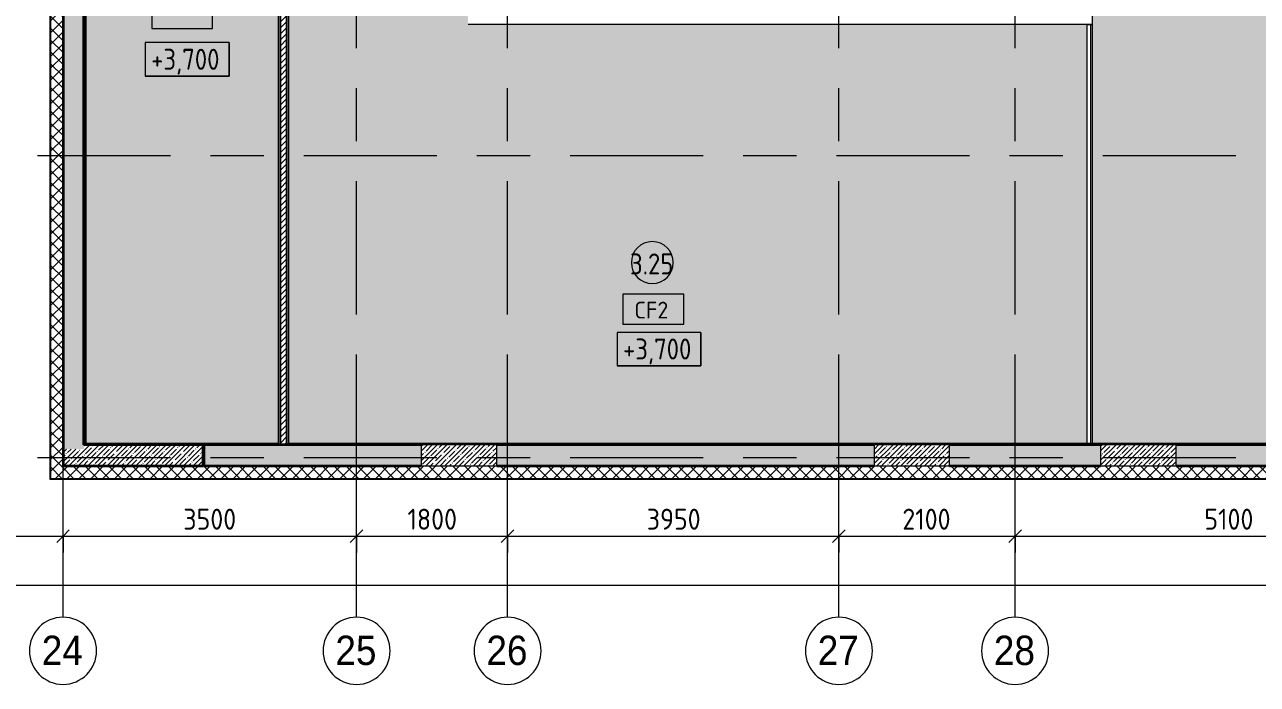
# Model space of a CAD drawing. Header units: millimetres. Extents: x 81469 to 281789, y -8553 to 29000.
# Drawn here: x 88903 to 103598, y -2706 to 5160 of the extents above; entities that cross this region are included whole.
import ezdxf

# ---------------------------------------------------------------- set-up
doc = ezdxf.new("R2010")
doc.units = ezdxf.units.MM
doc.linetypes.add('Осевая', pattern=[3175, 635, -476.25, 1587.5, -476.25])
for name, color, linetype, lineweight in [('A-ANNO-DIMS', 7, 'Continuous', 9), ('A-ANNO-DIMS-100', 7, 'Continuous', 9), ('A-AREA-IDEN', 7, 'Continuous', 9), ('A-CLNG', 7, 'Continuous', 9), ('A-CLNG-IDEN', 7, 'Continuous', 9), ('A-CLNG-PATT', 7, 'Continuous', 9), ('A-GLAZ', 7, 'Continuous', 9), ('A-GLAZ-1', 7, 'Continuous', 13), ('A-WALL', 7, 'Continuous', 9), ('G-ANNO-DIMS', 7, 'Continuous', 9), ('I-WALL', 7, 'Continuous', 9), ('S-COLS', 7, 'Continuous', 9), ('Оси', 7, 'Continuous', 9), ('Оси-1', 7, 'Continuous', 20), ('Оси-2', 7, 'Осевая', 9)]:
    doc.layers.add(name, color=color, linetype=linetype, lineweight=lineweight)
for name, color, linetype, lineweight, true_color in [('A-WALL-1', 7, 'Continuous', 13, 0x3c3c3c), ('A-WALL-2', 7, 'Continuous', 25, 0x3c3c3c), ('A-WALL-3', 7, 'Continuous', 35, 0x3c3c3c), ('A-WALL-FNSH-1', 7, 'Continuous', 9, 0x3c3c3c), ('A-WALL-FNSH-2', 7, 'Continuous', 13, 0x3c3c3c)]:
    doc.layers.add(name, color=color, linetype=linetype, lineweight=lineweight, true_color=true_color)
doc.styles.add('Arial', font='arial.ttf', dxfattribs={"width": 0.9, "height": 350})
doc.styles.add('GOST Common', font='GOST_Common.ttf', dxfattribs={"width": 0.9, "height": 250})
doc.styles.add('GOST Common_1', font='GOST_Common.ttf', dxfattribs={"height": 200})
doc.styles.add('ISOCPEUR', font='isocpeur.ttf', dxfattribs={"width": 0.9, "height": 250})
doc.dimstyles.new('ISO-2_5_0_9К_БОЛЬШОЙ', dxfattribs={"dimscale": 304.8, "dimtxt": 248.995294, "dimasz": 0.492126, "dimexe": 0.393701, "dimexo": 0.984252, "dimgap": 0, "dimtad": 1, "dimdec": 0, "dimrnd": 10, "dimzin": 0, "dimdsep": 46, "dimtxsty": 'ISOCPEUR', "dimblk1": 'OBLIQUE', "dimblk2": 'OBLIQUE', "dimsah": 1, "dimcen": 0.09, "dimdle": 0.393701, "dimazin": 0, "dimtfac": 1, "dimtdec": 4, "dimtix": 1, "dimtmove": 0, "dimatfit": 3, "dimfxl": 1, "dimtvp": 1, "dimtolj": 1, "dimtzin": 0, "dimarcsym": 2})
pattern_1 = [(45, (0, 0), (-70.71068, 70.71068), []), (135, (0, 0), (-70.71068, -70.71068), [])]
pattern_2 = [(45, (0, 0), (-57.024626, 57.024626), []), (45, (57.025, 0), (-57.024626, 57.024626), [100.806, -20.161, 3.353, -16.808])]

# ---------------------------------------------------------------- blocks, each defined once
blk = doc.blocks.new('BSC_Колонна _Прямоугольная - 250х900-23282983-План потолков с обозначением видов отделки и геометрии 3 этажа в осях 23-33')
at = {"layer": 'S-COLS'}
h = blk.add_hatch(dxfattribs=at)
h.set_pattern_fill('FP_5', color=256, style=0, pattern_type=2)
h.set_pattern_definition([(45, (-99480, -25), (-57.024626, 57.024626), []), (45, (-99422.975, -25), (-57.024626, 57.024626), [100.806, -20.161, 3.353, -16.808])])
h.paths.add_polyline_path([(-450, -125), (450, -125), (450, 125), (-450, 125)])
for p, q in [((450, 125), (-450, 125)), ((-450, 125), (-450, -125)), ((450, -125), (450, 125)), ((-450, -125), (450, -125))]:
    blk.add_line(p, q, dxfattribs=at)
blk = doc.blocks.new('BSC_Колонна _Прямоугольная - 250х900-V1-План потолков с обозначением видов отделки и геометрии 3 этажа в осях 23-33')
at = {"layer": 'S-COLS'}
h = blk.add_hatch(dxfattribs=at)
h.set_pattern_fill('FP_7', color=256, style=0, pattern_type=2)
h.set_pattern_definition([(45, (-94080, -25), (-57.024626, 57.024626), []), (45, (-94022.975, -25), (-57.024626, 57.024626), [100.806, -20.161, 3.353, -16.808])])
h.paths.add_polyline_path([(-450, -125), (450, -125), (450, 125), (-450, 125)])
for p, q in [((450, 125), (-450, 125)), ((-450, 125), (-450, -125)), ((450, -125), (450, 125)), ((-450, -125), (450, -125))]:
    blk.add_line(p, q, dxfattribs=at)
blk = doc.blocks.new('BSC_Колонна _Прямоугольная - 250х900-V2-План потолков с обозначением видов отделки и геометрии 3 этажа в осях 23-33')
at = {"layer": 'S-COLS'}
h = blk.add_hatch(dxfattribs=at)
h.set_pattern_fill('FP_8', color=256, style=0, pattern_type=2)
h.set_pattern_definition([(45, (-102180, -25), (-57.024626, 57.024626), []), (45, (-102122.975, -25), (-57.024626, 57.024626), [100.806, -20.161, 3.353, -16.808])])
h.paths.add_polyline_path([(-450, -125), (450, -125), (450, 125), (-450, 125)])
for p, q in [((450, 125), (-450, 125)), ((-450, 125), (-450, -125)), ((450, -125), (450, 125)), ((-450, -125), (450, -125))]:
    blk.add_line(p, q, dxfattribs=at)
blk = doc.blocks.new('120_Окно_СКБ_1Ст - 120_Окно_СКБ_1Ст 900х2500_h_ с форточкой-22876038-План потолков с обозначением видов отделки и геометрии 3 этажа в осях 23-33')
at = {"layer": 'A-GLAZ'}
blk.add_line((440, -127), (450, -127), dxfattribs=at)
at = {"layer": 'A-GLAZ-1'}
blk.add_line((450, -127), (440, -127), dxfattribs=at)
blk = doc.blocks.new('Ось сетки - D8-29747960-План потолков с обозначением видов отделки и геометрии 3 этажа в осях 23-33')
at = {"layer": 'Оси-1'}
for start, end in [(360, 180), (180, 360)]:
    blk.add_arc((0, 0), 4, start, end, dxfattribs=at)
blk = doc.blocks.new('Марка_Помещения - Номер-25198446-План потолков с обозначением видов отделки и геометрии 3 этажа в осях 23-33')
at = {"layer": 'A-AREA-IDEN'}
for start, end in [(360, 180), (180, 360)]:
    blk.add_arc((0, 0), 2.5, start, end, dxfattribs=at)
blk = doc.blocks.new('М_потолков - Марка_ Имя типа-25382930-План потолков с обозначением видов отделки и геометрии 3 этажа в осях 23-33')
at = {"layer": 'A-CLNG-IDEN'}
for p, q in [((3.625, 1.984375), (-3.625, 1.984375)), ((-3.625, 1.984375), (-3.625, -1.59375)), ((3.625, -1.59375), (3.625, 1.984375)), ((-3.625, -1.59375), (3.625, -1.59375))]:
    blk.add_line(p, q, dxfattribs=at)
blk = doc.blocks.new('Высотные отметки - 10х4_h_-17668695-План потолков с обозначением видов отделки и геометрии 3 этажа в осях 23-33')
at = {"layer": 'G-ANNO-DIMS'}
for p, q in [((-5, 4), (-5, 0)), ((5, 4), (-5, 4)), ((5, 4), (-5, 4)), ((-5, 4), (-5, 0)), ((5, 4), (5, 0)), ((5, 0), (5, 4)), ((5, 0), (-5, 0)), ((-5, 0), (5, 0))]:
    blk.add_line(p, q, dxfattribs=at)
blk = doc.blocks.new('DIMBLOCK15-План потолков с обозначением видов отделки и геометрии 3 этажа в осях 23-33')
at = {"layer": 'A-ANNO-DIMS-100'}
for p, q in [((84860, -1133), (84860, -819)), ((89360, -1133), (89360, -819)), ((84860, -939), (89360, -939)), ((84860, -939), (84860, -1133)), ((89360, -939), (89360, -1133))]:
    blk.add_line(p, q, dxfattribs=at)
at = {"layer": 'A-ANNO-DIMS-100', "lineweight": 20}
for p, q in [((84860, -939), (84935, -864)), ((89360, -939), (89435, -864)), ((84860, -939), (84785, -1014)), ((89360, -939), (89285, -1014))]:
    blk.add_line(p, q, dxfattribs=at)
at = {"layer": 'A-ANNO-DIMS-100', "color": 0, "insert": (86782, -612), "char_height": 250, "width": 787.21, "attachment_point": 1, "line_spacing_factor": 1.149209, "style": 'ISOCPEUR'}
blk.add_mtext('4500', dxfattribs=at)
blk = doc.blocks.new('_Oblique')
at = {"color": 0, "linetype": 'ByBlock', "lineweight": -2}
blk.add_line((-0.5, -0.5), (0.5, 0.5), dxfattribs=at)
blk = doc.blocks.new('DIMBLOCK16-План потолков с обозначением видов отделки и геометрии 3 этажа в осях 23-33')
at = {"layer": 'A-ANNO-DIMS-100'}
for p, q in [((89360, -1133), (89360, -819)), ((92860, -1133), (92860, -819)), ((89360, -939), (92860, -939)), ((89360, -939), (89360, -1133)), ((92860, -939), (92860, -1133))]:
    blk.add_line(p, q, dxfattribs=at)
at = {"layer": 'A-ANNO-DIMS-100', "lineweight": 20}
for p, q in [((89360, -939), (89435, -864)), ((92860, -939), (92935, -864)), ((89360, -939), (89285, -1014)), ((92860, -939), (92785, -1014))]:
    blk.add_line(p, q, dxfattribs=at)
at = {"layer": 'A-ANNO-DIMS-100', "color": 0, "insert": (90794, -612), "char_height": 250, "width": 758.48, "attachment_point": 1, "line_spacing_factor": 1.149209, "style": 'ISOCPEUR'}
blk.add_mtext('3500', dxfattribs=at)
blk = doc.blocks.new('DIMBLOCK17-План потолков с обозначением видов отделки и геометрии 3 этажа в осях 23-33')
at = {"layer": 'A-ANNO-DIMS-100'}
for p, q in [((92860, -1133), (92860, -819)), ((94660, -1133), (94660, -819)), ((92860, -939), (94660, -939)), ((92860, -939), (92860, -1133)), ((94660, -939), (94660, -1133))]:
    blk.add_line(p, q, dxfattribs=at)
at = {"layer": 'A-ANNO-DIMS-100', "lineweight": 20}
for p, q in [((92860, -939), (92935, -864)), ((94660, -939), (94735, -864)), ((92860, -939), (92785, -1014)), ((94660, -939), (94585, -1014))]:
    blk.add_line(p, q, dxfattribs=at)
at = {"layer": 'A-ANNO-DIMS-100', "color": 0, "insert": (93466, -612), "char_height": 250, "width": 706.76, "attachment_point": 1, "line_spacing_factor": 1.149209, "style": 'ISOCPEUR'}
blk.add_mtext('1800', dxfattribs=at)
blk = doc.blocks.new('DIMBLOCK18-План потолков с обозначением видов отделки и геометрии 3 этажа в осях 23-33')
at = {"layer": 'A-ANNO-DIMS-100'}
for p, q in [((94660, -1133), (94660, -819)), ((98610, -1133), (98610, -819)), ((94660, -939), (98610, -939)), ((94660, -939), (94660, -1133)), ((98610, -939), (98610, -1133))]:
    blk.add_line(p, q, dxfattribs=at)
at = {"layer": 'A-ANNO-DIMS-100', "lineweight": 20}
for p, q in [((94660, -939), (94735, -864)), ((98610, -939), (98685, -864)), ((94660, -939), (94585, -1014)), ((98610, -939), (98535, -1014))]:
    blk.add_line(p, q, dxfattribs=at)
at = {"layer": 'A-ANNO-DIMS-100', "color": 0, "insert": (96319, -612), "char_height": 250, "width": 758.48, "attachment_point": 1, "line_spacing_factor": 1.149209, "style": 'ISOCPEUR'}
blk.add_mtext('3950', dxfattribs=at)
blk = doc.blocks.new('DIMBLOCK19-План потолков с обозначением видов отделки и геометрии 3 этажа в осях 23-33')
at = {"layer": 'A-ANNO-DIMS-100'}
for p, q in [((98610, -1133), (98610, -819)), ((100710, -1133), (100710, -819)), ((98610, -939), (100710, -939)), ((98610, -939), (98610, -1133)), ((100710, -939), (100710, -1133))]:
    blk.add_line(p, q, dxfattribs=at)
at = {"layer": 'A-ANNO-DIMS-100', "lineweight": 20}
for p, q in [((98610, -939), (98685, -864)), ((100710, -939), (100785, -864)), ((98610, -939), (98535, -1014)), ((100710, -939), (100635, -1014))]:
    blk.add_line(p, q, dxfattribs=at)
at = {"layer": 'A-ANNO-DIMS-100', "color": 0, "insert": (99366, -612), "char_height": 250, "width": 706.76, "attachment_point": 1, "line_spacing_factor": 1.149209, "style": 'ISOCPEUR'}
blk.add_mtext('2100', dxfattribs=at)
blk = doc.blocks.new('DIMBLOCK20-План потолков с обозначением видов отделки и геометрии 3 этажа в осях 23-33')
at = {"layer": 'A-ANNO-DIMS-100'}
for p, q in [((100710, -1133), (100710, -819)), ((105810, -1133), (105810, -819)), ((100710, -939), (105810, -939)), ((100710, -939), (100710, -1133)), ((105810, -939), (105810, -1133))]:
    blk.add_line(p, q, dxfattribs=at)
at = {"layer": 'A-ANNO-DIMS-100', "lineweight": 20}
for p, q in [((100710, -939), (100785, -864)), ((105810, -939), (105885, -864)), ((100710, -939), (100635, -1014)), ((105810, -939), (105735, -1014))]:
    blk.add_line(p, q, dxfattribs=at)
at = {"layer": 'A-ANNO-DIMS-100', "color": 0, "insert": (102966, -612), "char_height": 250, "width": 706.76, "attachment_point": 1, "line_spacing_factor": 1.149209, "style": 'ISOCPEUR'}
blk.add_mtext('5100', dxfattribs=at)
blk = doc.blocks.new('DIMBLOCK26-План потолков с обозначением видов отделки и геометрии 3 этажа в осях 23-33')
at = {"layer": 'A-ANNO-DIMS-100'}
for p, q in [((84560, -1718), (84560, -1404)), ((125010, -1718), (125010, -1404)), ((84440, -1524), (125130, -1524)), ((84560, -1524), (84560, -1718)), ((125010, -1524), (125010, -1718))]:
    blk.add_line(p, q, dxfattribs=at)
at = {"layer": 'A-ANNO-DIMS-100', "lineweight": 20}
for p, q in [((84560, -1524), (84635, -1449)), ((125010, -1524), (125085, -1449)), ((84560, -1524), (84485, -1599)), ((125010, -1524), (124935, -1599))]:
    blk.add_line(p, q, dxfattribs=at)
at = {"layer": 'A-ANNO-DIMS-100', "color": 0, "insert": (104366, -1197), "char_height": 250, "width": 1005.56, "attachment_point": 1, "line_spacing_factor": 1.149209, "style": 'ISOCPEUR'}
blk.add_mtext('40450', dxfattribs=at)

msp = doc.modelspace()

# ---------------------------------------------------------------- hatches: boundary and pattern name
at = {"layer": 'A-CLNG-PATT'}
msp.add_hatch(color=256, dxfattribs=at).paths.add_polyline_path([(91929, 170), (91930, 170), (91930, 10380), (89630, 10379), (89631, 170), (90238.5, 170)])
h = msp.add_hatch(color=256, dxfattribs=at)
h.paths.add_polyline_path([(107110, 171), (107110, 10380), (101630, 10380), (101630, 171), (101718.5, 171)])
h.paths.add_polyline_path([(101570, 171), (101570, 5160), (94190, 5160), (94189, 6600), (92050, 6600), (92050, 171), (95978.5, 171)])
at = {"layer": 'A-WALL'}
h = msp.add_hatch(dxfattribs=at)
h.set_pattern_fill('FP_2', color=256, style=0, pattern_type=2)
h.set_pattern_definition(pattern_1)
h.paths.add_polyline_path([(89210, -100), (89360, -100), (89360, 10392), (89210, 10392), (89210, 1076.3)])
h = msp.add_hatch(dxfattribs=at)
h.set_pattern_fill('FP_2', color=256, style=0, pattern_type=2)
h.set_pattern_definition(pattern_1)
h.paths.add_polyline_path([(124678.3, -250), (125080, -250), (125080, -100), (89210, -100), (89210, -250), (118938.4, -250)])
at = {"layer": 'I-WALL'}
h = msp.add_hatch(dxfattribs=at)
h.set_pattern_fill('FP_4', color=256, style=0, pattern_type=2)
h.set_pattern_definition([(45, (0, 0), (-35.35534, 35.35534), [])])
h.paths.add_polyline_path([(92030, 150), (92030, 10400), (91950, 10400), (91950, 150)])
h = msp.add_hatch(dxfattribs=at)
h.set_pattern_fill('FP_1', color=256, style=0, pattern_type=2)
h.set_pattern_definition(pattern_2)
h.paths.add_polyline_path([(89360, 100), (89610, 100), (89610, 7700), (89360, 7700), (89360, 1076.3)])
h = msp.add_hatch(dxfattribs=at)
h.set_pattern_fill('FP_1', color=256, style=0, pattern_type=2)
h.set_pattern_definition(pattern_2)
h.paths.add_polyline_path([(90238.5, -100), (91030, -100), (91030, 150), (89610, 150), (89610, 100), (89360, 100), (89360, -100)])
h = msp.add_hatch(dxfattribs=at)
h.set_pattern_fill('FP_1', color=256, style=0, pattern_type=2)
h.set_pattern_definition(pattern_2)
h.paths.add_polyline_path([(123730, -100), (123730, 150), (102630, 150), (102630, -100), (118938.4, -100)])
h.paths.add_polyline_path([(101718.5, -100), (101730, -100), (101730, 150), (99930, 150), (99930, -100)])
h.paths.add_polyline_path([(99030, -100), (99030, 150), (94530, 150), (94530, -100), (95978.5, -100)])
h.paths.add_polyline_path([(93630, -100), (93630, 150), (91040, 150), (91040, -100), (93108.5, -100)])

# ---------------------------------------------------------------- linework, layer by layer
at = {"layer": 'A-CLNG'}
for p, q in [((101570, 171), (101570, 5160)), ((101630, 5160), (101630, 171)), ((92050, 171), (101570, 171)), ((101630, 171), (107110, 171))]:
    msp.add_line(p, q, dxfattribs=at)
at = {"layer": 'A-WALL'}
for p, q in [((89210, 10392), (89210, -250)), ((89210, -250), (125230, -250))]:
    msp.add_line(p, q, dxfattribs=at)
at = {"layer": 'A-WALL-1'}
msp.add_line((91040, -100), (89360, -100), dxfattribs=at)
at = {"layer": 'A-WALL-2'}
for p, q in [((91950, 10400), (91950, 150)), ((92030, 150), (92030, 6620))]:
    msp.add_line(p, q, dxfattribs=at)
at = {"layer": 'A-WALL-3'}
for p, q in [((89610, 150), (89610, 10600)), ((89360, 10400), (89360, -100)), ((91030, 150), (89610, 150)), ((91030, -100), (91030, 150)), ((93630, 150), (91040, 150)), ((91040, 150), (91040, -100)), ((99030, 150), (94530, 150)), ((101730, 150), (99930, 150)), ((123730, 150), (102630, 150)), ((89360, -100), (91030, -100)), ((91040, -100), (93630, -100)), ((94530, -100), (99030, -100)), ((99930, -100), (101730, -100)), ((102630, -100), (125080, -100))]:
    msp.add_line(p, q, dxfattribs=at)
at = {"layer": 'A-WALL-FNSH-1'}
for p, q in [((89202, 10400), (89202, -258)), ((89202, -258), (125238, -258))]:
    msp.add_line(p, q, dxfattribs=at)
at = {"layer": 'A-WALL-FNSH-2'}
for p, q in [((89207, 10395), (89207, -253)), ((89207, -253), (125233, -253))]:
    msp.add_line(p, q, dxfattribs=at)
at = {"layer": 'I-WALL'}
for p, q in [((89630, 10379), (89630, 170)), ((89631, 10379), (89631, 171)), ((91929, 171), (91929, 10379)), ((91930, 150), (91930, 10379)), ((101630, 10380), (101630, 5160)), ((92050, 6600), (92050, 150)), ((101630, 5160), (94189, 5160)), ((101610, 5159), (101570, 5159)), ((101630, 5159), (101611, 5159)), ((101611, 5159), (101611, 171)), ((89631, 171), (91929, 171)), ((91040, 150), (91030, 150)), ((92051, 170), (92051, 150)), ((92051, 170), (107110, 170)), ((101570, 171), (101610, 171)), ((101611, 171), (101630, 171)), ((102630, 150), (102630, 160)), ((102650, 160), (102630, 160)), ((102650, 150), (102650, 170)), ((102651, 170), (102651, 150))]:
    msp.add_line(p, q, dxfattribs=at)
at = {"layer": 'Оси'}
for p, q in [((89360, -1906.3), (89360, 593.7)), ((92860, -1906.3), (92860, 593.7)), ((94660, -1906.3), (94660, 593.7)), ((98610, -1906.3), (98610, 593.7)), ((100710, -1906.3), (100710, 593.7))]:
    msp.add_line(p, q, dxfattribs=at)
at = {"layer": 'Оси-2'}
for p, q in [((89360, 593.7), (89360, 19415.1)), ((92860, 593.7), (92860, 19415.1)), ((94660, 593.7), (94660, 19415.1)), ((98610, 593.7), (98610, 19415.1)), ((100710, 593.7), (100710, 19528.3)), ((84769.4, 3600), (122580, 3600)), ((84769.4, 0), (122580, 0))]:
    msp.add_line(p, q, dxfattribs=at)

# ---------------------------------------------------------------- block references
at = {"layer": 'A-AREA-IDEN', "xscale": 99.99999999999993, "yscale": 99.99999999999993, "zscale": 99.99999999999993}
msp.add_blockref('Марка_Помещения - Номер-25198446-План потолков с обозначением видов отделки и геометрии 3 этажа в осях 23-33', (96385.4, 2323.1), dxfattribs=at)
at = {"layer": 'A-CLNG-IDEN', "xscale": 99.99999999999993, "yscale": 99.99999999999993, "zscale": 99.99999999999993}
for p in [(90780, 5275), (96397.7, 1746.8)]:
    msp.add_blockref('М_потолков - Марка_ Имя типа-25382930-План потолков с обозначением видов отделки и геометрии 3 этажа в осях 23-33', p, dxfattribs=at)
at = {"layer": 'A-GLAZ', "rotation": 180}
msp.add_blockref('120_Окно_СКБ_1Ст - 120_Окно_СКБ_1Ст 900х2500_h_ с форточкой-22876038-План потолков с обозначением видов отделки и геометрии 3 этажа в осях 23-33', (91480, -175), dxfattribs=at)
at = {"layer": 'G-ANNO-DIMS', "xscale": 99.99999999999993, "yscale": 99.99999999999993, "zscale": 99.99999999999993}
for p in [(90839.3, 4545.4), (96464.8, 1090.5)]:
    msp.add_blockref('Высотные отметки - 10х4_h_-17668695-План потолков с обозначением видов отделки и геометрии 3 этажа в осях 23-33', p, dxfattribs=at)
at = {"layer": 'S-COLS'}
for name, p in [('BSC_Колонна _Прямоугольная - 250х900-V1-План потолков с обозначением видов отделки и геометрии 3 этажа в осях 23-33', (94080, 25)), ('BSC_Колонна _Прямоугольная - 250х900-23282983-План потолков с обозначением видов отделки и геометрии 3 этажа в осях 23-33', (99480, 25)), ('BSC_Колонна _Прямоугольная - 250х900-V2-План потолков с обозначением видов отделки и геометрии 3 этажа в осях 23-33', (102180, 25))]:
    msp.add_blockref(name, p, dxfattribs=at)
at = {"layer": 'Оси-1', "xscale": 99.99999999999993, "yscale": 99.99999999999993, "zscale": 99.99999999999993}
for p in [(89360, -2306.3), (92860, -2306.3), (94660, -2306.3), (98610, -2306.3), (100710, -2306.3)]:
    msp.add_blockref('Ось сетки - D8-29747960-План потолков с обозначением видов отделки и геометрии 3 этажа в осях 23-33', p, dxfattribs=at)

# ---------------------------------------------------------------- texts
at = {"layer": 'A-AREA-IDEN', "insert": (96119.6, 2431.7), "char_height": 250, "width": 663.797, "attachment_point": 1, "style": 'GOST Common'}
msp.add_mtext('3.25', dxfattribs=at)
at = {"layer": 'A-CLNG-IDEN', "insert": (96171.9, 1856.5), "char_height": 200, "width": 529.114, "attachment_point": 1, "style": 'GOST Common_1'}
msp.add_mtext('CF2', dxfattribs=at)
at = {"layer": 'G-ANNO-DIMS', "char_height": 250, "width": 1028.823, "attachment_point": 1, "line_spacing_factor": 1.022761, "style": 'GOST Common'}
for insert in [(90410.7, 4872.1), (96036.1, 1417.3)]:
    msp.add_mtext('+3,700', dxfattribs=dict(at, insert=insert))
at = {"layer": 'Оси', "char_height": 350, "width": 606.076, "attachment_point": 1, "style": 'Arial'}
for s, insert in [('24', (89107.4, -2125.6)), ('25', (92607.4, -2125.6)), ('26', (94407.4, -2125.6)), ('27', (98357.4, -2125.6)), ('28', (100457.4, -2125.6))]:
    msp.add_mtext(s, dxfattribs=dict(at, insert=insert))

# ---------------------------------------------------------------- dimensions: what is measured, and where the dimension line sits
at = {"layer": 'A-ANNO-DIMS'}
for base, p1, p2, override, picture, middle in [((89360, -938.6), (84860, -832.6), (89360, -832.6), {"dimpost": '<>', "dimfxl": 4500}, 'DIMBLOCK15-План потолков с обозначением видов отделки и геометрии 3 этажа в осях 23-33', (87110, -813.6)), ((92860, -938.6), (89360, -832.6), (92860, -832.6), {"dimpost": '<>', "dimfxl": 3500}, 'DIMBLOCK16-План потолков с обозначением видов отделки и геометрии 3 этажа в осях 23-33', (91110, -813.6)), ((94660, -938.6), (92860, -832.6), (94660, -832.6), {"dimpost": '<>', "dimfxl": 1800}, 'DIMBLOCK17-План потолков с обозначением видов отделки и геометрии 3 этажа в осях 23-33', (93760, -813.6)), ((98610, -938.6), (94660, -832.6), (98610, -832.6), {"dimpost": '<>', "dimfxl": 3950}, 'DIMBLOCK18-План потолков с обозначением видов отделки и геометрии 3 этажа в осях 23-33', (96635, -813.6)), ((100710, -938.6), (98610, -832.6), (100710, -832.6), {"dimpost": '<>', "dimfxl": 2100}, 'DIMBLOCK19-План потолков с обозначением видов отделки и геометрии 3 этажа в осях 23-33', (99660, -813.6)), ((105810, -938.6), (100710, -832.6), (105810, -832.6), {"dimpost": '<>', "dimfxl": 5100}, 'DIMBLOCK20-План потолков с обозначением видов отделки и геометрии 3 этажа в осях 23-33', (103260, -813.6)), ((125010, -1524), (84560, -1417.9), (125010, -1417.9), {"dimpost": '<>', "dimfxl": 40450}, 'DIMBLOCK26-План потолков с обозначением видов отделки и геометрии 3 этажа в осях 23-33', (104785, -1399))]:
    dim = msp.add_linear_dim(base=base, p1=p1, p2=p2, dimstyle='ISO-2_5_0_9К_БОЛЬШОЙ', override=override, dxfattribs=at)
    dim.commit()
    dim.dimension.update_dxf_attribs({"geometry": picture, "text_midpoint": middle})

doc.saveas('drawing.dxf')
